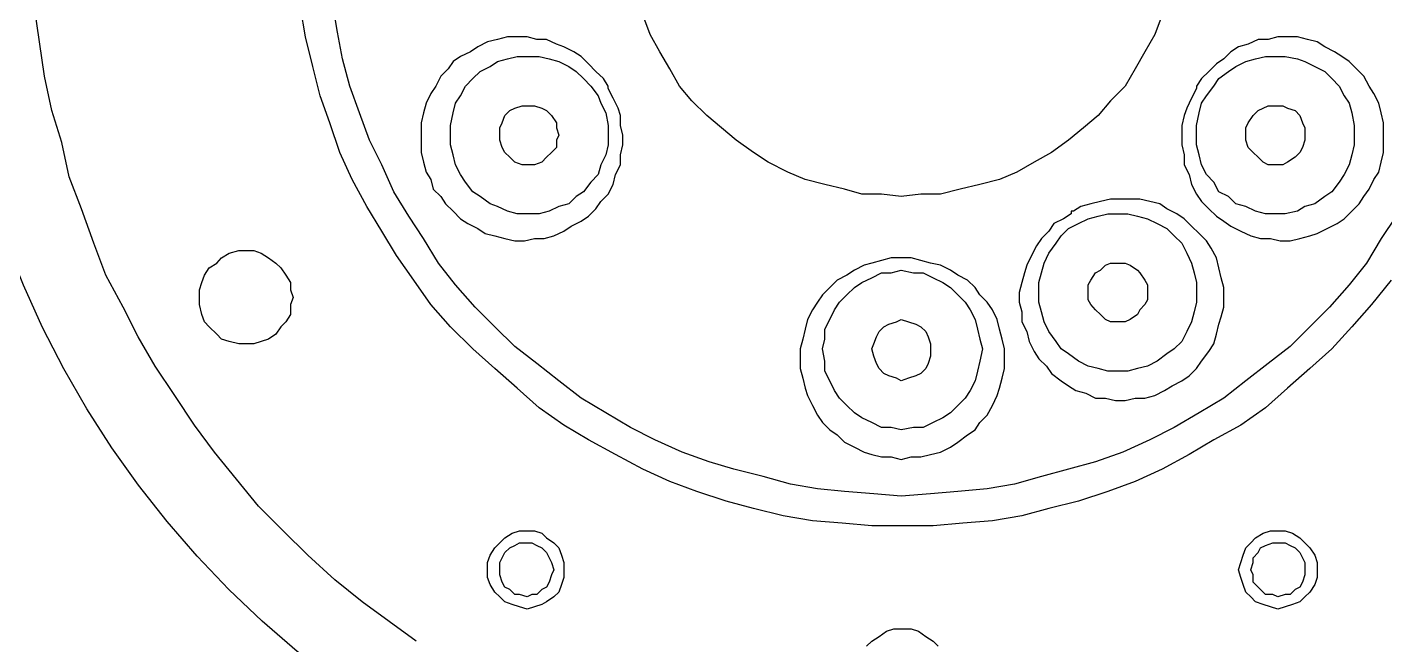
# Model space of a CAD drawing. Extents: x 468514 to 728049, y -74127 to 69080.
# Drawn here: x 636053.35 to 636082.87, y -68598.93 to -68585.49 of the extents above; entities that cross this region are included whole.
import ezdxf

# ---------------------------------------------------------------- set-up
doc = ezdxf.new("R2010")
doc.units = 0
doc.header["$LTSCALE"] = 500
doc.header["$MEASUREMENT"] = 0
doc.linetypes.add('HIDDEN2', pattern=[0.1875, 0.125, -0.0625])
for name, color, linetype in [('E 立面填充', 250, 'Continuous'), ('E 立面标注尺寸', 9, 'Continuous'), ('L-立面家具、洁具', 153, 'Continuous')]:
    doc.layers.add(name, color=color, linetype=linetype)
doc.styles.add('PDC DIM', font='PMingLiU-ExtB.ttf', dxfattribs={"width": 0.85})
doc.dimstyles.new('PDC-A2', dxfattribs={"dimscale": 0, "dimtxt": 2.5, "dimasz": 1, "dimexe": 1, "dimexo": 1, "dimgap": 0.7, "dimtad": 1, "dimdec": 0, "dimtxsty": 'PDC DIM', "dimblk": 'ARCHTICK', "dimcen": 1, "dimdle": 1, "dimclrd": 8, "dimclre": 8, "dimclrt": 9, "dimadec": 0, "dimazin": 0, "dimtfac": 1, "dimtdec": 0, "dimtix": 1, "dimtmove": 2, "dimatfit": 3, "dimldrblk": 'PDC A2 T R', "dimfxl": 10, "dimfxlon": 1, "dimarcsym": 0})

# ---------------------------------------------------------------- blocks, each defined once
blk = doc.blocks.new('A$C2F8A30B2')
at = {"linetype": 'HIDDEN2', "lineweight": -2, "ltscale": 20}
for p, q in [((66.824, 825.966), (66.719, 826.714)), ((72.605, 826.076), (72.498, 826.714)), ((73.303, 826.183), (73.193, 826.826)), ((80.097, 826.131), (79.937, 826.556)), ((91.228, 826.556), (91.068, 826.131)), ((73.408, 825.596), (73.303, 826.183)), ((80.312, 825.754), (80.097, 826.131)), ((91.068, 826.131), (90.853, 825.754)), ((66.934, 825.219), (66.824, 825.966)), ((72.763, 825.434), (72.605, 826.076)), ((76.35, 825.863), (76.19, 825.754)), ((76.565, 825.966), (76.35, 825.863)), ((76.78, 826.021), (76.565, 825.966)), ((76.995, 826.076), (76.78, 826.021)), ((77.207, 826.076), (76.995, 826.076)), ((77.422, 826.076), (77.207, 826.076)), ((77.635, 826.021), (77.422, 826.076)), ((77.847, 826.021), (77.635, 826.021)), ((78.06, 825.916), (77.847, 826.021)), ((78.222, 825.863), (78.06, 825.916)), ((78.437, 825.754), (78.222, 825.863)), ((92.888, 825.863), (92.725, 825.754)), ((93.1, 825.916), (92.888, 825.863)), ((93.315, 826.021), (93.1, 825.916)), ((93.53, 826.021), (93.315, 826.021)), ((93.743, 826.076), (93.53, 826.021)), ((93.955, 826.076), (93.743, 826.076)), ((94.17, 826.076), (93.955, 826.076)), ((94.385, 826.021), (94.17, 826.076)), ((94.6, 825.966), (94.385, 826.021)), ((94.762, 825.863), (94.6, 825.966)), ((94.975, 825.754), (94.762, 825.863)), ((73.568, 825.004), (73.408, 825.596)), ((75.815, 825.539), (75.71, 825.381)), ((75.977, 825.648), (75.815, 825.539)), ((76.19, 825.754), (75.977, 825.648)), ((76.618, 825.434), (76.78, 825.539)), ((76.78, 825.539), (76.995, 825.596)), ((76.995, 825.596), (77.207, 825.648)), ((77.207, 825.648), (77.473, 825.648)), ((77.473, 825.648), (77.687, 825.648)), ((77.687, 825.648), (77.902, 825.596)), ((77.902, 825.596), (78.117, 825.539)), ((78.117, 825.539), (78.332, 825.434)), ((78.597, 825.648), (78.437, 825.754)), ((78.757, 825.488), (78.597, 825.648)), ((80.527, 825.381), (80.312, 825.754)), ((90.853, 825.754), (90.64, 825.381)), ((92.568, 825.596), (92.407, 825.488)), ((92.725, 825.754), (92.568, 825.596)), ((92.833, 825.434), (93.048, 825.539)), ((93.048, 825.539), (93.26, 825.596)), ((93.26, 825.596), (93.475, 825.648)), ((93.475, 825.648), (93.69, 825.648)), ((93.69, 825.648), (93.905, 825.648)), ((93.905, 825.648), (94.17, 825.596)), ((94.17, 825.596), (94.332, 825.539)), ((94.332, 825.539), (94.547, 825.434)), ((95.135, 825.648), (94.975, 825.754)), ((95.295, 825.539), (95.135, 825.648)), ((95.455, 825.381), (95.295, 825.539)), ((67.094, 824.473), (66.934, 825.219)), ((72.925, 824.793), (72.763, 825.434)), ((75.548, 825.219), (75.44, 825.004)), ((75.71, 825.381), (75.548, 825.219)), ((76.245, 825.168), (76.405, 825.326)), ((76.405, 825.326), (76.618, 825.434)), ((78.332, 825.434), (78.49, 825.326)), ((78.49, 825.326), (78.652, 825.168)), ((78.92, 825.326), (78.757, 825.488)), ((79.082, 825.168), (78.92, 825.326)), ((80.739, 825.004), (80.527, 825.381)), ((90.64, 825.381), (90.425, 825.004)), ((92.243, 825.326), (92.083, 825.168)), ((92.407, 825.488), (92.243, 825.326)), ((92.458, 825.168), (92.673, 825.326)), ((92.673, 825.326), (92.833, 825.434)), ((94.547, 825.434), (94.762, 825.326)), ((94.762, 825.326), (94.92, 825.168)), ((95.615, 825.219), (95.455, 825.381)), ((95.725, 825.004), (95.615, 825.219)), ((73.783, 824.421), (73.568, 825.004)), ((75.44, 825.004), (75.333, 824.844)), ((75.977, 824.793), (76.083, 825.004)), ((76.083, 825.004), (76.245, 825.168)), ((78.652, 825.168), (78.812, 825.004)), ((78.812, 825.004), (78.972, 824.793)), ((79.187, 825.004), (79.082, 825.168)), ((79.187, 824.951), (79.187, 825.004)), ((79.187, 824.951), (79.187, 824.951)), ((79.292, 824.741), (79.187, 824.951)), ((81.005, 824.686), (80.739, 825.004)), ((90.425, 825.004), (90.103, 824.686)), ((91.978, 824.951), (91.868, 824.741)), ((92.083, 825.168), (91.978, 825.004)), ((91.978, 825.004), (91.978, 824.951)), ((91.978, 824.951), (91.978, 824.951)), ((92.193, 824.793), (92.353, 825.004)), ((92.353, 825.004), (92.458, 825.168)), ((94.92, 825.168), (95.08, 825.004)), ((95.08, 825.004), (95.187, 824.793)), ((95.83, 824.844), (95.725, 825.004)), ((73.138, 824.206), (72.925, 824.793)), ((75.228, 824.631), (75.175, 824.421)), ((75.333, 824.844), (75.228, 824.631)), ((75.815, 824.421), (75.868, 824.631)), ((75.868, 824.631), (75.977, 824.793)), ((78.972, 824.793), (79.025, 824.631)), ((79.025, 824.631), (79.132, 824.421)), ((79.402, 824.526), (79.292, 824.741)), ((81.329, 824.366), (81.005, 824.686)), ((90.103, 824.686), (89.836, 824.366)), ((91.868, 824.741), (91.763, 824.526)), ((92.03, 824.421), (92.083, 824.631)), ((92.083, 824.631), (92.193, 824.793)), ((95.187, 824.793), (95.295, 824.631)), ((95.295, 824.631), (95.35, 824.421)), ((95.939, 824.631), (95.83, 824.844)), ((95.99, 824.421), (95.939, 824.631)), ((67.308, 823.778), (67.094, 824.473)), ((73.998, 823.829), (73.783, 824.421)), ((75.175, 824.421), (75.118, 824.206)), ((75.762, 824.151), (75.815, 824.421)), ((76.885, 824.206), (76.94, 824.366)), ((76.94, 824.366), (77.047, 824.473)), ((77.047, 824.473), (77.155, 824.526)), ((77.155, 824.526), (77.313, 824.578)), ((77.313, 824.578), (77.473, 824.578)), ((77.473, 824.578), (77.582, 824.578)), ((77.582, 824.578), (77.742, 824.526)), ((77.742, 824.526), (77.847, 824.473)), ((77.847, 824.473), (77.957, 824.366)), ((77.957, 824.366), (78.06, 824.206)), ((79.132, 824.421), (79.187, 824.151)), ((79.455, 824.366), (79.402, 824.526)), ((79.455, 824.151), (79.455, 824.366)), ((81.647, 824.098), (81.329, 824.366)), ((89.836, 824.366), (89.516, 824.098)), ((91.708, 824.366), (91.658, 824.151)), ((91.763, 824.526), (91.708, 824.366)), ((91.978, 824.151), (92.03, 824.421)), ((93.1, 824.206), (93.208, 824.366)), ((93.208, 824.366), (93.315, 824.473)), ((93.315, 824.473), (93.423, 824.526)), ((93.423, 824.526), (93.53, 824.578)), ((93.53, 824.578), (93.69, 824.578)), ((93.69, 824.578), (93.85, 824.578)), ((93.85, 824.578), (93.955, 824.526)), ((93.955, 824.526), (94.118, 824.473)), ((94.118, 824.473), (94.225, 824.366)), ((94.225, 824.366), (94.28, 824.206)), ((95.35, 824.421), (95.402, 824.151)), ((96.043, 824.206), (95.99, 824.421)), ((73.353, 823.561), (73.138, 824.206)), ((75.118, 824.206), (75.118, 823.991)), ((75.762, 823.938), (75.762, 824.151)), ((76.832, 824.098), (76.885, 824.206)), ((76.832, 823.938), (76.832, 824.098)), ((78.06, 824.206), (78.06, 824.098)), ((78.06, 824.098), (78.117, 823.938)), ((79.187, 824.151), (79.187, 823.938)), ((79.507, 823.938), (79.455, 824.151)), ((81.969, 823.829), (81.647, 824.098)), ((89.516, 824.098), (89.196, 823.829)), ((91.658, 824.151), (91.658, 823.938)), ((91.978, 823.938), (91.978, 824.151)), ((93.048, 824.098), (93.1, 824.206)), ((93.048, 823.938), (93.048, 824.098)), ((94.28, 824.206), (94.332, 824.098)), ((94.332, 824.098), (94.332, 823.938)), ((95.402, 824.151), (95.402, 823.938)), ((96.043, 823.991), (96.043, 824.206)), ((67.466, 823.031), (67.308, 823.778)), ((74.263, 823.294), (73.998, 823.829)), ((75.118, 823.991), (75.118, 823.778)), ((75.118, 823.778), (75.118, 823.561)), ((75.762, 823.726), (75.762, 823.938)), ((75.762, 823.938), (75.762, 823.938)), ((75.815, 823.511), (75.762, 823.726)), ((76.832, 823.829), (76.832, 823.938)), ((76.832, 823.938), (76.832, 823.938)), ((76.885, 823.671), (76.832, 823.829)), ((78.117, 823.938), (78.06, 823.829)), ((78.06, 823.829), (78.06, 823.671)), ((79.187, 823.726), (79.132, 823.511)), ((79.187, 823.938), (79.187, 823.726)), ((79.455, 823.511), (79.507, 823.726)), ((79.507, 823.726), (79.507, 823.938)), ((82.344, 823.561), (81.969, 823.829)), ((89.196, 823.829), (88.821, 823.561)), ((91.658, 823.938), (91.658, 823.726)), ((91.658, 823.726), (91.708, 823.511)), ((91.978, 823.726), (91.978, 823.938)), ((91.978, 823.938), (91.978, 823.938)), ((92.03, 823.511), (91.978, 823.726)), ((93.048, 823.829), (93.048, 823.938)), ((93.048, 823.938), (93.048, 823.938)), ((93.1, 823.671), (93.048, 823.829)), ((94.332, 823.829), (94.28, 823.671)), ((94.332, 823.938), (94.332, 823.829)), ((95.402, 823.726), (95.35, 823.511)), ((95.402, 823.938), (95.402, 823.726)), ((96.043, 823.778), (96.043, 823.991)), ((96.043, 823.561), (96.043, 823.778)), ((73.623, 822.976), (73.353, 823.561)), ((75.118, 823.561), (75.175, 823.351)), ((75.868, 823.294), (75.815, 823.511)), ((76.94, 823.561), (76.885, 823.671)), ((77.047, 823.458), (76.94, 823.561)), ((77.155, 823.351), (77.047, 823.458)), ((77.847, 823.458), (77.742, 823.351)), ((77.957, 823.561), (77.847, 823.458)), ((78.06, 823.671), (77.957, 823.561)), ((79.132, 823.511), (79.025, 823.294)), ((79.455, 823.294), (79.455, 823.511)), ((82.664, 823.351), (82.344, 823.561)), ((88.821, 823.561), (88.446, 823.351)), ((91.708, 823.511), (91.708, 823.294)), ((92.083, 823.294), (92.03, 823.511)), ((93.208, 823.561), (93.1, 823.671)), ((93.315, 823.458), (93.208, 823.561)), ((93.423, 823.351), (93.315, 823.458)), ((94.118, 823.458), (93.955, 823.351)), ((94.225, 823.561), (94.118, 823.458)), ((94.28, 823.671), (94.225, 823.561)), ((95.35, 823.511), (95.295, 823.294)), ((95.99, 823.351), (96.043, 823.561)), ((74.53, 822.708), (74.263, 823.294)), ((75.175, 823.351), (75.228, 823.136)), ((75.228, 823.136), (75.333, 822.976)), ((75.977, 823.083), (75.868, 823.294)), ((77.313, 823.294), (77.155, 823.351)), ((77.473, 823.294), (77.313, 823.294)), ((77.582, 823.294), (77.473, 823.294)), ((77.742, 823.351), (77.582, 823.294)), ((79.025, 823.294), (78.972, 823.083)), ((79.347, 823.083), (79.455, 823.294)), ((83.092, 823.136), (82.664, 823.351)), ((83.469, 822.976), (83.092, 823.136)), ((88.071, 823.136), (87.696, 822.976)), ((88.446, 823.351), (88.071, 823.136)), ((91.708, 823.294), (91.818, 823.083)), ((92.193, 823.083), (92.083, 823.294)), ((93.53, 823.294), (93.423, 823.351)), ((93.69, 823.294), (93.53, 823.294)), ((93.85, 823.294), (93.69, 823.294)), ((93.955, 823.351), (93.85, 823.294)), ((95.295, 823.294), (95.187, 823.083)), ((95.83, 822.976), (95.939, 823.136)), ((95.939, 823.136), (95.99, 823.351)), ((67.734, 822.333), (67.466, 823.031)), ((73.941, 822.388), (73.623, 822.976)), ((75.333, 822.976), (75.385, 822.763)), ((76.083, 822.919), (75.977, 823.083)), ((76.245, 822.708), (76.083, 822.919)), ((78.812, 822.919), (78.652, 822.708)), ((78.972, 823.083), (78.812, 822.919)), ((79.187, 822.653), (79.292, 822.868)), ((79.292, 822.868), (79.347, 823.083)), ((83.899, 822.868), (83.469, 822.976)), ((84.324, 822.763), (83.899, 822.868)), ((87.268, 822.868), (86.841, 822.763)), ((87.696, 822.976), (87.268, 822.868)), ((91.818, 823.083), (91.868, 822.868)), ((91.868, 822.868), (91.978, 822.653)), ((92.353, 822.919), (92.193, 823.083)), ((92.458, 822.708), (92.353, 822.919)), ((95.08, 822.919), (94.92, 822.708)), ((95.187, 823.083), (95.08, 822.919)), ((95.725, 822.763), (95.83, 822.976)), ((74.85, 822.176), (74.53, 822.708)), ((75.385, 822.763), (75.548, 822.601)), ((75.548, 822.601), (75.653, 822.441)), ((76.405, 822.601), (76.245, 822.708)), ((76.618, 822.441), (76.405, 822.601)), ((78.49, 822.601), (78.332, 822.441)), ((78.652, 822.708), (78.49, 822.601)), ((79.025, 822.496), (79.187, 822.653)), ((84.701, 822.653), (84.324, 822.763)), ((85.126, 822.653), (84.701, 822.653)), ((85.554, 822.601), (85.126, 822.653)), ((85.984, 822.653), (85.554, 822.601)), ((86.411, 822.653), (85.984, 822.653)), ((86.841, 822.763), (86.411, 822.653)), ((90.103, 822.546), (89.888, 822.496)), ((90.318, 822.546), (90.103, 822.546)), ((90.533, 822.546), (90.318, 822.546)), ((90.746, 822.546), (90.533, 822.546)), ((90.96, 822.496), (90.746, 822.546)), ((91.978, 822.653), (92.083, 822.496)), ((92.673, 822.601), (92.458, 822.708)), ((92.833, 822.441), (92.673, 822.601)), ((94.762, 822.601), (94.547, 822.441)), ((94.92, 822.708), (94.762, 822.601)), ((95.51, 822.441), (95.615, 822.601)), ((95.615, 822.601), (95.725, 822.763)), ((68.003, 821.586), (67.734, 822.333)), ((74.263, 821.851), (73.941, 822.388)), ((75.653, 822.441), (75.815, 822.281)), ((75.815, 822.281), (75.977, 822.119)), ((76.78, 822.388), (76.618, 822.441)), ((76.995, 822.281), (76.78, 822.388)), ((77.207, 822.226), (76.995, 822.281)), ((77.902, 822.281), (77.687, 822.226)), ((78.117, 822.388), (77.902, 822.281)), ((78.332, 822.441), (78.117, 822.388)), ((78.757, 822.176), (78.92, 822.333)), ((78.92, 822.333), (79.025, 822.496)), ((89.301, 822.281), (89.248, 822.281)), ((89.248, 822.281), (89.248, 822.226)), ((89.461, 822.388), (89.301, 822.281)), ((89.676, 822.441), (89.461, 822.388)), ((89.888, 822.496), (89.676, 822.441)), ((91.175, 822.441), (90.96, 822.496)), ((91.333, 822.333), (91.175, 822.441)), ((91.548, 822.226), (91.333, 822.333)), ((92.083, 822.496), (92.243, 822.333)), ((92.243, 822.333), (92.407, 822.176)), ((93.048, 822.388), (92.833, 822.441)), ((93.26, 822.281), (93.048, 822.388)), ((93.475, 822.226), (93.26, 822.281)), ((94.17, 822.281), (93.905, 822.226)), ((94.332, 822.388), (94.17, 822.281)), ((94.547, 822.441), (94.332, 822.388)), ((95.187, 822.119), (95.35, 822.281)), ((95.35, 822.281), (95.51, 822.441)), ((75.175, 821.693), (74.85, 822.176)), ((75.977, 822.119), (76.135, 822.015)), ((76.135, 822.015), (76.35, 821.904)), ((77.473, 822.226), (77.207, 822.226)), ((77.687, 822.226), (77.473, 822.226)), ((78.222, 821.851), (78.385, 821.958)), ((78.385, 821.958), (78.597, 822.068)), ((78.597, 822.068), (78.757, 822.176)), ((88.871, 822.015), (88.766, 821.851)), ((89.086, 822.119), (88.871, 822.015)), ((89.248, 822.226), (89.086, 822.119)), ((89.196, 821.904), (89.41, 822.015)), ((89.41, 822.015), (89.621, 822.119)), ((89.621, 822.119), (89.836, 822.176)), ((89.836, 822.176), (90.051, 822.226)), ((90.051, 822.226), (90.265, 822.226)), ((90.265, 822.226), (90.48, 822.226)), ((90.48, 822.226), (90.693, 822.176)), ((90.693, 822.176), (90.908, 822.119)), ((90.908, 822.119), (91.121, 822.015)), ((91.121, 822.015), (91.333, 821.904)), ((91.708, 822.119), (91.548, 822.226)), ((91.868, 821.958), (91.708, 822.119)), ((92.03, 821.801), (91.868, 821.958)), ((92.407, 822.176), (92.568, 822.068)), ((92.568, 822.068), (92.725, 821.958)), ((92.725, 821.958), (92.94, 821.851)), ((93.69, 822.226), (93.475, 822.226)), ((93.905, 822.226), (93.69, 822.226)), ((94.815, 821.904), (95.03, 822.015)), ((95.03, 822.015), (95.187, 822.119)), ((96.312, 822.176), (95.99, 821.693)), ((74.587, 821.32), (74.263, 821.851)), ((75.495, 821.156), (75.175, 821.693)), ((76.35, 821.904), (76.51, 821.801)), ((76.51, 821.801), (76.725, 821.746)), ((76.725, 821.746), (76.94, 821.693)), ((76.94, 821.693), (77.155, 821.641)), ((77.367, 821.641), (77.582, 821.693)), ((77.582, 821.693), (77.797, 821.693)), ((77.797, 821.693), (78.008, 821.746)), ((78.008, 821.746), (78.222, 821.851)), ((88.606, 821.693), (88.498, 821.531)), ((88.766, 821.851), (88.606, 821.693)), ((88.926, 821.586), (89.035, 821.746)), ((89.035, 821.746), (89.196, 821.904)), ((91.333, 821.904), (91.493, 821.746)), ((91.493, 821.746), (91.658, 821.586)), ((92.193, 821.641), (92.03, 821.801)), ((92.94, 821.851), (93.155, 821.746)), ((93.155, 821.746), (93.368, 821.693)), ((93.368, 821.693), (93.583, 821.693)), ((93.583, 821.693), (93.797, 821.641)), ((94.012, 821.641), (94.225, 821.693)), ((94.225, 821.693), (94.44, 821.746)), ((94.44, 821.746), (94.6, 821.801)), ((94.6, 821.801), (94.815, 821.904)), ((95.99, 821.693), (95.668, 821.156)), ((68.269, 820.891), (68.003, 821.586)), ((70.783, 821.266), (70.946, 821.373)), ((70.946, 821.373), (71.158, 821.426)), ((71.158, 821.426), (71.318, 821.426)), ((71.318, 821.426), (71.481, 821.426)), ((71.481, 821.426), (71.641, 821.373)), ((71.641, 821.373), (71.801, 821.266)), ((77.155, 821.641), (77.367, 821.641)), ((88.498, 821.531), (88.391, 821.32)), ((88.661, 821.156), (88.766, 821.373)), ((88.766, 821.373), (88.926, 821.586)), ((91.658, 821.586), (91.763, 821.373)), ((91.763, 821.373), (91.868, 821.156)), ((92.296, 821.478), (92.193, 821.641)), ((92.407, 821.266), (92.296, 821.478)), ((93.797, 821.641), (94.012, 821.641)), ((70.516, 821.055), (70.68, 821.156)), ((70.68, 821.156), (70.783, 821.266)), ((71.801, 821.266), (71.963, 821.156)), ((71.963, 821.156), (72.068, 821.055)), ((74.958, 820.786), (74.587, 821.32)), ((75.868, 820.678), (75.495, 821.156)), ((84.751, 821.106), (84.539, 820.998)), ((84.916, 821.156), (84.751, 821.106)), ((85.126, 821.211), (84.916, 821.156)), ((85.341, 821.266), (85.126, 821.211)), ((85.554, 821.266), (85.341, 821.266)), ((85.769, 821.266), (85.554, 821.266)), ((85.984, 821.211), (85.769, 821.266)), ((86.196, 821.156), (85.984, 821.211)), ((86.411, 821.106), (86.196, 821.156)), ((86.626, 820.998), (86.411, 821.106)), ((88.286, 821.106), (88.233, 820.943)), ((88.391, 821.32), (88.286, 821.106)), ((88.606, 820.943), (88.661, 821.156)), ((89.888, 820.998), (89.996, 821.106)), ((89.996, 821.106), (90.103, 821.156)), ((90.103, 821.156), (90.265, 821.156)), ((90.265, 821.156), (90.425, 821.156)), ((90.425, 821.156), (90.533, 821.106)), ((90.533, 821.106), (90.693, 820.998)), ((91.868, 821.156), (91.923, 820.943)), ((92.458, 821.055), (92.407, 821.266)), ((95.668, 821.156), (95.295, 820.678)), ((68.644, 820.196), (68.269, 820.891)), ((70.354, 820.729), (70.411, 820.891)), ((70.411, 820.891), (70.516, 821.055)), ((72.068, 821.055), (72.176, 820.891)), ((72.176, 820.891), (72.283, 820.729)), ((75.333, 820.251), (74.958, 820.786)), ((84.166, 820.786), (84.002, 820.625)), ((84.377, 820.891), (84.166, 820.786)), ((84.539, 820.998), (84.377, 820.891)), ((84.701, 820.729), (84.916, 820.836)), ((84.916, 820.836), (85.126, 820.943)), ((85.126, 820.943), (85.341, 820.943)), ((85.341, 820.943), (85.554, 820.998)), ((85.554, 820.998), (85.824, 820.943)), ((85.824, 820.943), (86.036, 820.943)), ((86.036, 820.943), (86.249, 820.836)), ((86.249, 820.836), (86.464, 820.729)), ((86.788, 820.891), (86.626, 820.998)), ((86.999, 820.786), (86.788, 820.891)), ((87.161, 820.625), (86.999, 820.786)), ((88.233, 820.943), (88.176, 820.729)), ((88.551, 820.729), (88.606, 820.943)), ((89.621, 820.678), (89.676, 820.786)), ((89.676, 820.786), (89.783, 820.943)), ((89.783, 820.943), (89.888, 820.998)), ((90.693, 820.998), (90.746, 820.943)), ((90.746, 820.943), (90.853, 820.786)), ((90.853, 820.786), (90.908, 820.678)), ((91.923, 820.943), (91.978, 820.729)), ((92.511, 820.836), (92.458, 821.055)), ((92.568, 820.625), (92.511, 820.836)), ((96.205, 820.786), (95.779, 820.251)), ((70.303, 820.571), (70.354, 820.729)), ((70.303, 820.408), (70.303, 820.571)), ((72.283, 820.729), (72.283, 820.571)), ((72.283, 820.571), (72.338, 820.408)), ((76.297, 820.196), (75.868, 820.678)), ((84.002, 820.625), (83.842, 820.463)), ((84.377, 820.463), (84.539, 820.625)), ((84.539, 820.625), (84.701, 820.729)), ((86.464, 820.729), (86.626, 820.625)), ((86.626, 820.625), (86.788, 820.463)), ((87.268, 820.463), (87.161, 820.625)), ((88.176, 820.729), (88.121, 820.516)), ((88.121, 820.516), (88.121, 820.305)), ((88.551, 820.516), (88.551, 820.729)), ((88.551, 820.305), (88.551, 820.516)), ((88.551, 820.516), (88.551, 820.516)), ((89.621, 820.516), (89.621, 820.678)), ((89.621, 820.358), (89.621, 820.516)), ((89.621, 820.516), (89.621, 820.516)), ((90.908, 820.678), (90.908, 820.516)), ((90.908, 820.516), (90.908, 820.358)), ((91.978, 820.729), (91.978, 820.516)), ((91.978, 820.516), (91.978, 820.305)), ((92.568, 820.408), (92.568, 820.625)), ((95.295, 820.678), (94.865, 820.196)), ((68.966, 819.553), (68.644, 820.196)), ((70.303, 820.251), (70.303, 820.408)), ((70.303, 820.408), (70.303, 820.408)), ((70.354, 820.036), (70.303, 820.251)), ((72.338, 820.408), (72.283, 820.251)), ((72.283, 820.251), (72.283, 820.036)), ((75.762, 819.768), (75.333, 820.251)), ((76.725, 819.768), (76.297, 820.196)), ((83.736, 820.305), (83.627, 820.141)), ((83.842, 820.463), (83.736, 820.305)), ((84.109, 820.141), (84.217, 820.305)), ((84.217, 820.305), (84.377, 820.463)), ((86.788, 820.463), (86.946, 820.305)), ((86.946, 820.305), (87.054, 820.141)), ((87.428, 820.305), (87.268, 820.463)), ((87.538, 820.141), (87.428, 820.305)), ((88.121, 820.305), (88.176, 820.091)), ((88.606, 820.091), (88.551, 820.305)), ((89.676, 820.251), (89.621, 820.358)), ((89.783, 820.141), (89.676, 820.251)), ((90.853, 820.251), (90.746, 820.141)), ((90.908, 820.358), (90.853, 820.251)), ((91.978, 820.305), (91.923, 820.091)), ((92.511, 819.983), (92.568, 820.196)), ((92.568, 820.196), (92.568, 820.408)), ((94.865, 820.196), (94.44, 819.768)), ((95.779, 820.251), (95.35, 819.768)), ((70.411, 819.876), (70.354, 820.036)), ((72.283, 820.036), (72.176, 819.876)), ((83.522, 819.928), (83.469, 819.716)), ((83.627, 820.141), (83.522, 819.928)), ((83.899, 819.716), (84.002, 819.928)), ((84.002, 819.928), (84.109, 820.141)), ((85.451, 819.876), (85.554, 819.928)), ((85.554, 819.928), (85.714, 819.876)), ((87.054, 820.141), (87.161, 819.928)), ((87.161, 819.928), (87.214, 819.716)), ((87.643, 819.928), (87.538, 820.141)), ((87.696, 819.716), (87.643, 819.928)), ((88.176, 820.091), (88.176, 819.876)), ((88.661, 819.876), (88.606, 820.091)), ((89.888, 820.036), (89.783, 820.141)), ((89.996, 819.928), (89.888, 820.036)), ((90.103, 819.876), (89.996, 819.928)), ((90.533, 819.928), (90.425, 819.876)), ((90.693, 820.036), (90.533, 819.928)), ((90.746, 820.141), (90.693, 820.036)), ((91.923, 820.091), (91.868, 819.876)), ((92.458, 819.823), (92.511, 819.983)), ((70.516, 819.768), (70.411, 819.876)), ((70.68, 819.608), (70.516, 819.768)), ((70.783, 819.501), (70.68, 819.608)), ((71.963, 819.608), (71.801, 819.501)), ((72.068, 819.768), (71.963, 819.608)), ((72.176, 819.876), (72.068, 819.768)), ((76.245, 819.288), (75.762, 819.768)), ((77.155, 819.341), (76.725, 819.768)), ((83.469, 819.716), (83.416, 819.501)), ((83.899, 819.501), (83.899, 819.716)), ((85.019, 819.553), (85.074, 819.665)), ((85.074, 819.665), (85.179, 819.768)), ((85.179, 819.768), (85.289, 819.823)), ((85.289, 819.823), (85.451, 819.876)), ((85.714, 819.876), (85.876, 819.823)), ((85.876, 819.823), (85.984, 819.768)), ((85.984, 819.768), (86.091, 819.665)), ((86.091, 819.665), (86.144, 819.553)), ((87.214, 819.716), (87.268, 819.501)), ((87.749, 819.501), (87.696, 819.716)), ((88.176, 819.876), (88.286, 819.665)), ((88.286, 819.665), (88.336, 819.446)), ((88.766, 819.665), (88.661, 819.876)), ((88.926, 819.446), (88.766, 819.665)), ((90.265, 819.876), (90.103, 819.876)), ((90.425, 819.876), (90.265, 819.876)), ((91.763, 819.665), (91.658, 819.446)), ((91.868, 819.876), (91.763, 819.665)), ((92.353, 819.396), (92.407, 819.608)), ((92.407, 819.608), (92.458, 819.823)), ((94.44, 819.768), (94.012, 819.341)), ((95.35, 819.768), (94.92, 819.288)), ((69.341, 818.915), (68.966, 819.553)), ((70.946, 819.446), (70.783, 819.501)), ((71.158, 819.396), (70.946, 819.446)), ((71.318, 819.396), (71.158, 819.396)), ((71.481, 819.396), (71.318, 819.396)), ((71.641, 819.446), (71.481, 819.396)), ((71.801, 819.501), (71.641, 819.446)), ((77.635, 818.968), (77.155, 819.341)), ((83.416, 819.501), (83.361, 819.288)), ((83.842, 819.288), (83.899, 819.501)), ((84.916, 819.288), (84.964, 819.396)), ((84.964, 819.396), (85.019, 819.553)), ((86.144, 819.553), (86.196, 819.396)), ((86.196, 819.396), (86.196, 819.288)), ((87.268, 819.501), (87.323, 819.288)), ((87.803, 819.288), (87.749, 819.501)), ((88.336, 819.446), (88.446, 819.233)), ((89.035, 819.288), (88.926, 819.446)), ((91.658, 819.446), (91.493, 819.288)), ((92.243, 819.233), (92.353, 819.396)), ((94.012, 819.341), (93.53, 818.968)), ((76.725, 818.861), (76.245, 819.288)), ((83.361, 819.288), (83.361, 819.073)), ((83.361, 819.073), (83.361, 818.861)), ((83.899, 819.018), (83.842, 819.288)), ((83.842, 819.288), (83.842, 819.288)), ((83.899, 818.804), (83.899, 819.018)), ((84.964, 819.126), (84.916, 819.288)), ((84.916, 819.288), (84.916, 819.288)), ((85.019, 818.968), (84.964, 819.126)), ((86.196, 819.126), (86.144, 818.968)), ((86.196, 819.288), (86.196, 819.126)), ((87.268, 819.018), (87.214, 818.804)), ((87.323, 819.288), (87.268, 819.018)), ((87.803, 819.073), (87.803, 819.288)), ((87.803, 818.861), (87.803, 819.073)), ((88.446, 819.233), (88.551, 819.073)), ((88.551, 819.073), (88.713, 818.915)), ((89.196, 819.181), (89.035, 819.288)), ((89.41, 819.018), (89.196, 819.181)), ((89.621, 818.915), (89.41, 819.018)), ((91.121, 819.018), (90.908, 818.915)), ((91.333, 819.181), (91.121, 819.018)), ((91.493, 819.288), (91.333, 819.181)), ((91.978, 818.861), (92.083, 819.018)), ((92.083, 819.018), (92.243, 819.233)), ((94.92, 819.288), (94.44, 818.861)), ((69.766, 818.273), (69.341, 818.915)), ((77.207, 818.431), (76.725, 818.861)), ((78.117, 818.593), (77.635, 818.968)), ((83.361, 818.861), (83.416, 818.648)), ((84.002, 818.593), (83.899, 818.804)), ((85.074, 818.861), (85.019, 818.968)), ((85.179, 818.751), (85.074, 818.861)), ((85.289, 818.701), (85.179, 818.751)), ((85.984, 818.751), (85.876, 818.701)), ((86.091, 818.861), (85.984, 818.751)), ((86.144, 818.968), (86.091, 818.861)), ((87.214, 818.804), (87.161, 818.593)), ((87.749, 818.648), (87.803, 818.861)), ((88.713, 818.915), (88.821, 818.751)), ((88.821, 818.751), (89.035, 818.593)), ((89.836, 818.861), (89.621, 818.915)), ((90.051, 818.804), (89.836, 818.861)), ((90.265, 818.804), (90.051, 818.804)), ((90.48, 818.804), (90.265, 818.804)), ((90.693, 818.861), (90.48, 818.804)), ((90.908, 818.915), (90.693, 818.861)), ((91.818, 818.701), (91.978, 818.861)), ((93.53, 818.968), (93.048, 818.593)), ((94.44, 818.861), (93.955, 818.431)), ((77.687, 818.006), (77.207, 818.431)), ((78.597, 818.218), (78.117, 818.593)), ((83.416, 818.648), (83.469, 818.431)), ((83.469, 818.431), (83.522, 818.273)), ((84.109, 818.38), (84.002, 818.593)), ((85.451, 818.648), (85.289, 818.701)), ((85.554, 818.593), (85.451, 818.648)), ((85.714, 818.648), (85.554, 818.593)), ((85.876, 818.701), (85.714, 818.648)), ((87.161, 818.593), (87.054, 818.38)), ((87.643, 818.273), (87.696, 818.431)), ((87.696, 818.431), (87.749, 818.648)), ((89.035, 818.593), (89.196, 818.486)), ((89.196, 818.486), (89.353, 818.38)), ((91.283, 818.38), (91.443, 818.486)), ((91.443, 818.486), (91.658, 818.593)), ((91.658, 818.593), (91.818, 818.701)), ((93.048, 818.593), (92.568, 818.218)), ((93.955, 818.431), (93.475, 818.006)), ((70.196, 817.628), (69.766, 818.273)), ((79.132, 817.898), (78.597, 818.218)), ((83.522, 818.273), (83.627, 818.058)), ((84.217, 818.218), (84.109, 818.38)), ((84.377, 818.058), (84.217, 818.218)), ((86.946, 818.218), (86.788, 818.058)), ((87.054, 818.38), (86.946, 818.218)), ((87.538, 818.058), (87.643, 818.273)), ((89.353, 818.38), (89.568, 818.326)), ((89.568, 818.326), (89.783, 818.218)), ((89.783, 818.218), (89.996, 818.218)), ((89.996, 818.218), (90.211, 818.166)), ((90.211, 818.166), (90.425, 818.166)), ((90.425, 818.166), (90.64, 818.218)), ((90.64, 818.218), (90.853, 818.218)), ((90.853, 818.218), (91.068, 818.273)), ((91.068, 818.273), (91.283, 818.38)), ((92.568, 818.218), (92.03, 817.898)), ((78.222, 817.628), (77.687, 818.006)), ((79.669, 817.578), (79.132, 817.898)), ((83.627, 818.058), (83.736, 817.843)), ((83.736, 817.843), (83.842, 817.685)), ((84.539, 817.898), (84.377, 818.058)), ((84.701, 817.791), (84.539, 817.898)), ((86.626, 817.898), (86.464, 817.791)), ((86.788, 818.058), (86.626, 817.898)), ((87.268, 817.685), (87.428, 817.843)), ((87.428, 817.843), (87.538, 818.058)), ((92.03, 817.898), (91.493, 817.578)), ((93.475, 818.006), (92.94, 817.628)), ((70.626, 817.041), (70.196, 817.628)), ((78.757, 817.311), (78.222, 817.628)), ((80.204, 817.311), (79.669, 817.578)), ((83.842, 817.685), (84.002, 817.525)), ((84.002, 817.525), (84.166, 817.416)), ((84.916, 817.685), (84.701, 817.791)), ((85.126, 817.578), (84.916, 817.685)), ((85.341, 817.578), (85.126, 817.578)), ((85.554, 817.525), (85.341, 817.578)), ((85.824, 817.578), (85.554, 817.525)), ((86.036, 817.578), (85.824, 817.578)), ((86.249, 817.685), (86.036, 817.578)), ((86.464, 817.791), (86.249, 817.685)), ((86.999, 817.416), (87.161, 817.525)), ((87.161, 817.525), (87.268, 817.685)), ((91.493, 817.578), (90.96, 817.311)), ((92.94, 817.628), (92.353, 817.311)), ((79.347, 816.99), (78.757, 817.311)), ((80.794, 817.041), (80.204, 817.311)), ((84.166, 817.416), (84.324, 817.258)), ((84.324, 817.258), (84.539, 817.148)), ((86.626, 817.148), (86.788, 817.258)), ((86.788, 817.258), (86.999, 817.416)), ((90.96, 817.311), (90.371, 817.041)), ((92.353, 817.311), (91.818, 816.99)), ((71.106, 816.455), (70.626, 817.041)), ((79.937, 816.668), (79.347, 816.99)), ((81.379, 816.828), (80.794, 817.041)), ((84.539, 817.148), (84.751, 817.041)), ((84.751, 817.041), (84.916, 816.99)), ((84.916, 816.99), (85.126, 816.938)), ((85.126, 816.938), (85.341, 816.938)), ((85.341, 816.938), (85.554, 816.883)), ((85.554, 816.883), (85.769, 816.938)), ((85.769, 816.938), (85.984, 816.938)), ((85.984, 816.938), (86.196, 816.99)), ((86.196, 816.99), (86.411, 817.041)), ((86.411, 817.041), (86.626, 817.148)), ((90.371, 817.041), (89.783, 816.828)), ((91.818, 816.99), (91.228, 816.668)), ((80.527, 816.401), (79.937, 816.668)), ((81.917, 816.668), (81.379, 816.828)), ((82.557, 816.508), (81.917, 816.668)), ((89.196, 816.668), (88.606, 816.508)), ((89.783, 816.828), (89.196, 816.668)), ((91.228, 816.668), (90.64, 816.401)), ((71.588, 815.868), (71.106, 816.455)), ((81.114, 816.188), (80.527, 816.401)), ((83.147, 816.346), (82.557, 816.508)), ((83.736, 816.245), (83.147, 816.346)), ((88.018, 816.346), (87.428, 816.245)), ((88.606, 816.508), (88.018, 816.346)), ((90.64, 816.401), (90.051, 816.188)), ((81.754, 815.973), (81.114, 816.188)), ((84.324, 816.188), (83.736, 816.245)), ((84.964, 816.133), (84.324, 816.188)), ((85.554, 816.081), (84.964, 816.133)), ((86.196, 816.133), (85.554, 816.081)), ((86.788, 816.188), (86.196, 816.133)), ((87.428, 816.245), (86.788, 816.188)), ((90.051, 816.188), (89.41, 815.973)), ((72.123, 815.331), (71.588, 815.868)), ((82.344, 815.815), (81.754, 815.973)), ((82.987, 815.653), (82.344, 815.815)), ((88.766, 815.815), (88.176, 815.653)), ((89.41, 815.973), (88.766, 815.815)), ((83.627, 815.548), (82.987, 815.653)), ((84.271, 815.493), (83.627, 815.548)), ((84.916, 815.438), (84.271, 815.493)), ((86.893, 815.493), (86.249, 815.438)), ((87.538, 815.548), (86.893, 815.493)), ((88.176, 815.653), (87.538, 815.548)), ((72.658, 814.8), (72.123, 815.331)), ((76.832, 815.065), (76.94, 815.173)), ((76.94, 815.173), (77.098, 815.28)), ((77.098, 815.28), (77.258, 815.331)), ((77.258, 815.331), (77.422, 815.331)), ((77.422, 815.331), (77.582, 815.331)), ((77.582, 815.331), (77.742, 815.28)), ((77.742, 815.28), (77.847, 815.173)), ((77.847, 815.173), (78.008, 815.065)), ((85.554, 815.438), (84.916, 815.438)), ((86.249, 815.438), (85.554, 815.438)), ((93.155, 815.065), (93.26, 815.173)), ((93.26, 815.173), (93.423, 815.28)), ((93.423, 815.28), (93.583, 815.331)), ((93.583, 815.331), (93.743, 815.331)), ((93.743, 815.331), (93.905, 815.331)), ((93.905, 815.331), (94.065, 815.28)), ((94.065, 815.28), (94.225, 815.173)), ((94.225, 815.173), (94.332, 815.065)), ((76.618, 814.8), (76.725, 814.958)), ((76.725, 814.958), (76.832, 815.065)), ((76.94, 814.855), (77.047, 814.958)), ((77.047, 814.958), (77.155, 815.013)), ((77.155, 815.013), (77.258, 815.065)), ((77.258, 815.065), (77.422, 815.065)), ((77.422, 815.065), (77.527, 815.065)), ((77.527, 815.065), (77.635, 815.013)), ((77.635, 815.013), (77.742, 814.958)), ((77.742, 814.958), (77.847, 814.855)), ((78.008, 815.065), (78.117, 814.958)), ((78.117, 814.958), (78.172, 814.8)), ((92.993, 814.8), (93.048, 814.958)), ((93.048, 814.958), (93.155, 815.065)), ((93.315, 814.855), (93.368, 814.958)), ((93.368, 814.958), (93.475, 815.013)), ((93.475, 815.013), (93.635, 815.065)), ((93.635, 815.065), (93.743, 815.065)), ((93.743, 815.065), (93.905, 815.065)), ((93.905, 815.065), (94.012, 815.013)), ((94.012, 815.013), (94.118, 814.958)), ((94.118, 814.958), (94.225, 814.855)), ((94.332, 815.065), (94.44, 814.958)), ((94.44, 814.958), (94.547, 814.8)), ((73.246, 814.263), (72.658, 814.8)), ((76.565, 814.636), (76.618, 814.8)), ((76.565, 814.478), (76.565, 814.636)), ((76.832, 814.636), (76.885, 814.743)), ((76.832, 814.478), (76.832, 814.636)), ((76.885, 814.743), (76.94, 814.855)), ((77.847, 814.855), (77.902, 814.743)), ((77.902, 814.743), (77.957, 814.636)), ((77.957, 814.636), (78.008, 814.478)), ((78.172, 814.8), (78.222, 814.636)), ((78.222, 814.636), (78.222, 814.478)), ((92.888, 814.478), (92.94, 814.636)), ((92.94, 814.636), (92.993, 814.8)), ((93.155, 814.478), (93.208, 814.636)), ((93.208, 814.743), (93.315, 814.855)), ((93.208, 814.636), (93.208, 814.743)), ((94.225, 814.855), (94.28, 814.743)), ((94.28, 814.743), (94.332, 814.636)), ((94.332, 814.636), (94.332, 814.478)), ((94.547, 814.8), (94.6, 814.636)), ((94.6, 814.636), (94.6, 814.478)), ((76.565, 814.316), (76.565, 814.478)), ((76.565, 814.478), (76.565, 814.478)), ((76.618, 814.158), (76.565, 814.316)), ((76.832, 814.37), (76.832, 814.478)), ((76.832, 814.478), (76.832, 814.478)), ((76.885, 814.21), (76.832, 814.37)), ((77.957, 814.37), (77.902, 814.21)), ((78.008, 814.478), (77.957, 814.37)), ((78.222, 814.316), (78.172, 814.158)), ((78.222, 814.478), (78.222, 814.316)), ((92.94, 814.316), (92.888, 814.478)), ((92.888, 814.478), (92.888, 814.478)), ((92.993, 814.158), (92.94, 814.316)), ((93.208, 814.37), (93.155, 814.478)), ((93.155, 814.478), (93.155, 814.478)), ((93.208, 814.21), (93.208, 814.37)), ((94.332, 814.37), (94.28, 814.21)), ((94.332, 814.478), (94.332, 814.37)), ((94.6, 814.316), (94.547, 814.158)), ((94.6, 814.478), (94.6, 814.316)), ((73.838, 813.783), (73.246, 814.263)), ((76.725, 813.996), (76.618, 814.158)), ((76.832, 813.89), (76.725, 813.996)), ((76.94, 814.105), (76.885, 814.21)), ((77.047, 814.05), (76.94, 814.105)), ((77.155, 813.941), (77.047, 814.05)), ((77.742, 814.05), (77.635, 813.941)), ((77.847, 814.105), (77.742, 814.05)), ((77.902, 814.21), (77.847, 814.105)), ((78.117, 813.996), (78.008, 813.89)), ((78.172, 814.158), (78.117, 813.996)), ((93.048, 813.996), (92.993, 814.158)), ((93.155, 813.89), (93.048, 813.996)), ((93.315, 814.105), (93.208, 814.21)), ((93.368, 814.05), (93.315, 814.105)), ((93.475, 813.941), (93.368, 814.05)), ((94.118, 814.05), (94.012, 813.941)), ((94.225, 814.105), (94.118, 814.05)), ((94.28, 814.21), (94.225, 814.105)), ((94.44, 813.996), (94.332, 813.89)), ((94.547, 814.158), (94.44, 813.996)), ((74.425, 813.355), (73.838, 813.783)), ((76.94, 813.783), (76.832, 813.89)), ((77.098, 813.728), (76.94, 813.783)), ((77.258, 813.675), (77.098, 813.728)), ((77.258, 813.941), (77.155, 813.941)), ((77.422, 813.89), (77.258, 813.941)), ((77.527, 813.941), (77.422, 813.89)), ((77.635, 813.941), (77.527, 813.941)), ((77.742, 813.728), (77.582, 813.675)), ((77.847, 813.783), (77.742, 813.728)), ((78.008, 813.89), (77.847, 813.783)), ((93.26, 813.783), (93.155, 813.89)), ((93.423, 813.728), (93.26, 813.783)), ((93.583, 813.675), (93.423, 813.728)), ((93.635, 813.941), (93.475, 813.941)), ((93.743, 813.89), (93.635, 813.941)), ((93.905, 813.941), (93.743, 813.89)), ((94.012, 813.941), (93.905, 813.941)), ((94.065, 813.728), (93.905, 813.675)), ((94.225, 813.783), (94.065, 813.728)), ((94.332, 813.89), (94.225, 813.783)), ((77.422, 813.623), (77.258, 813.675)), ((77.582, 813.675), (77.422, 813.623)), ((93.743, 813.623), (93.583, 813.675)), ((93.905, 813.675), (93.743, 813.623)), ((75.013, 812.926), (74.425, 813.355)), ((85.074, 813.033), (85.234, 813.145)), ((85.234, 813.145), (85.394, 813.193)), ((85.394, 813.193), (85.554, 813.193)), ((85.554, 813.193), (85.769, 813.193)), ((85.769, 813.193), (85.929, 813.145)), ((85.929, 813.145), (86.091, 813.033)), ((84.804, 812.818), (84.916, 812.926)), ((84.916, 812.926), (85.074, 813.033)), ((86.091, 813.033), (86.249, 812.926)), ((86.249, 812.926), (86.359, 812.818))]:
    blk.add_line(p, q, dxfattribs=at)
for centre, radius in [((85.397, 828.869), 43.552), ((85.568, 828.871), 41.475), ((85.684, 828.792), 20.847)]:
    blk.add_circle(centre, radius, dxfattribs=at)
blk = doc.blocks.new('_ArchTick')
at = {"color": 0, "linetype": 'ByBlock', "const_width": 0.4}
blk.add_lwpolyline([(-0.5, -0.5), (0.5, 0.5)], dxfattribs=at)
blk = doc.blocks.new('PDC A2 T R')
at = {"color": 0, "linetype": 'ByBlock'}
blk.add_line((0, 0), (-2, 0), dxfattribs=at)
for points in [[(-2.14662, 0.88617), (-1.4913, 1.34503), (-0.6, 0), (0, 0)], [(-2.14662, -0.88617), (-1.4913, -1.34503), (-0.6, 0), (0, 0)]]:
    blk.add_solid(points, dxfattribs=at)

msp = doc.modelspace()

# ---------------------------------------------------------------- hatches: boundary and pattern name
at = {"layer": 'E 立面填充'}
h = msp.add_hatch(dxfattribs=at)
h.set_pattern_fill('_USER', color=256, scale=600, angle=90, pattern_type=0)
h.set_pattern_definition([(90, (637908.8, -70526.5), (-600, 4e-14), [])])
h.paths.add_polyline_path([(636479.822, -70476.5), (636498.822, -70476.5), (636498.822, -70526.5), (637908.822, -70526.5), (637908.822, -68126.5), (635668.822, -68126.5), (635668.822, -70526.5), (636448.822, -70526.5), (636448.822, -70476.5), (636467.822, -70476.5), (636467.822, -68446.5), (636463.822, -68446.5), (636463.822, -68426.5), (636483.822, -68426.5), (636483.822, -68446.5), (636479.822, -68446.5)])
h = msp.add_hatch(dxfattribs=at)
h.set_pattern_fill('_USER', color=256, scale=300, pattern_type=0)
h.set_pattern_definition([(0, (635668.82, -70526.5), (0, 300), [])])
h.paths.add_polyline_path([(636479.822, -70476.5), (636498.822, -70476.5), (636498.822, -70526.5), (637908.822, -70526.5), (637908.822, -68126.5), (635668.822, -68126.5), (635668.822, -70526.5), (636448.822, -70526.5), (636448.822, -70476.5), (636467.822, -70476.5), (636467.822, -68446.5), (636463.822, -68446.5), (636463.822, -68426.5), (636483.822, -68426.5), (636483.822, -68446.5), (636479.822, -68446.5)])

# ---------------------------------------------------------------- block references
at = {"layer": 'L-立面家具、洁具'}
msp.add_blockref('A$C2F8A30B2', (635986.799, -69411.779), dxfattribs=at)

# ---------------------------------------------------------------- leaders
at = {"layer": 'E 立面标注尺寸', "annotation_type": 0, "has_hookline": 1, "hookline_direction": 0, "text_width": 536.711}
msp.add_leader([(636016.609, -68831.954), (636016.609, -67026.5), (636126.329, -67026.5)], dimstyle='PDC-A2', override={"dimscale": 30.000004, "dimtad": 0}, dxfattribs=at)

doc.saveas('drawing.dxf')
